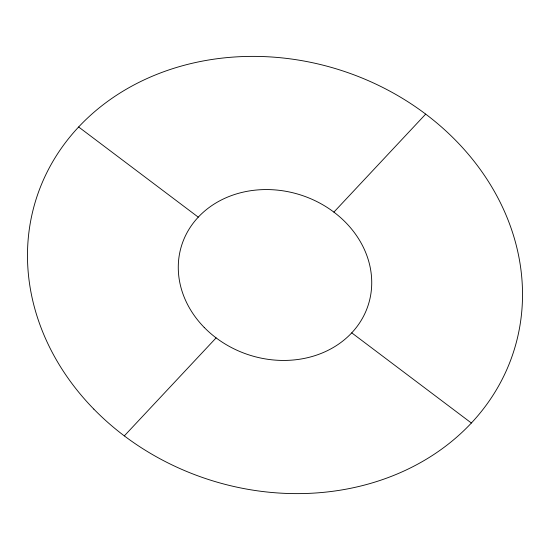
<?xml version="1.0" encoding="UTF-8"?>
<svg xmlns="http://www.w3.org/2000/svg" width="550" height="550" viewBox="0 0 550 550"><rect width="100%" height="100%" fill="white"/><g stroke="black" fill="none" stroke-linecap="round" stroke-linejoin="round"><path stroke-width="0.82" d="M124.314 435.889L216.109 337.879M333.891 212.121L425.686 114.111M78.636 126.981L198.261 217.154M351.739 332.846L471.364 423.019M204.201 327.415A97.948 84.047 17.8 0 0 367.482 307.23A97.948 84.047 17.8 0 0 253.316 190.362A97.948 84.047 17.8 0 0 204.201 327.415M93.837 409.118A250.628 215.05 17.8 0 0 511.644 357.466A250.628 215.05 17.8 0 0 219.526 58.424A250.628 215.05 17.8 0 0 93.837 409.118"/></g></svg>
